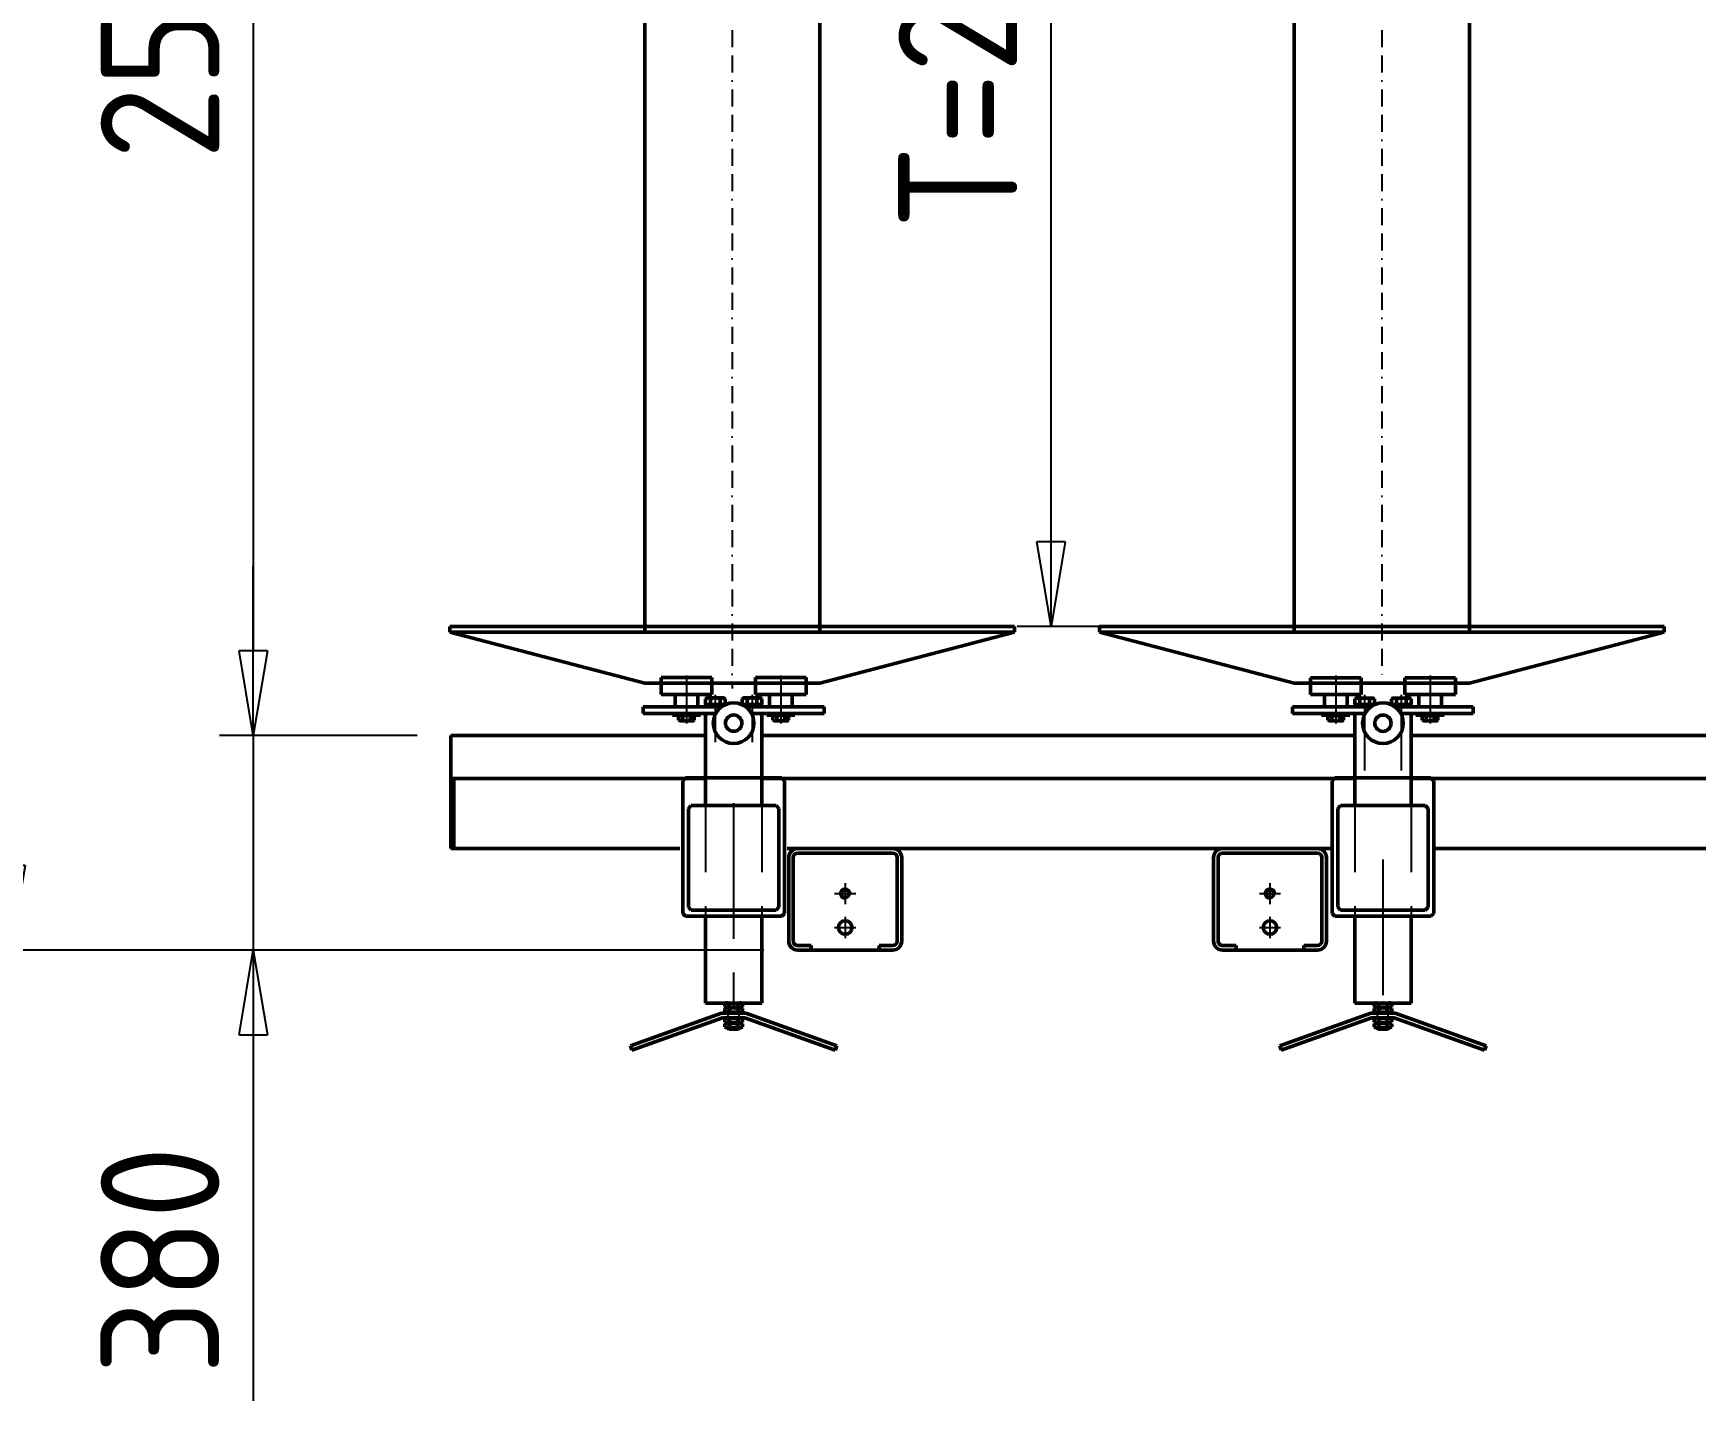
# Model space of a CAD drawing. Header units: millimetres. Extents: x 0 to 35640, y 0 to 17820.
# Drawn here: x 3085 to 6029, y 4807 to 7230 of the extents above; entities that cross this region are included whole.
import ezdxf

# ---------------------------------------------------------------- set-up
doc = ezdxf.new("R2010")
doc.units = ezdxf.units.MM
doc.header["$LTSCALE"] = 60
for name, pattern in [('ACISOWELD', [3, 2, -1]), ('AM_ISO08W050', [18, 12, -1.5, 3, -1.5]), ('AM_ISO08W050x2', [9, 6, -0.75, 1.5, -0.75]), ('BORDER', [1.75, 0.5, -0.25, 0.5, -0.25, 0, -0.25]), ('CENTER', [7, 4, -1, 1, -1])]:
    doc.linetypes.add(name, pattern=pattern)
for name, color, linetype, lineweight in [('AM_0', 7, 'Continuous', 50), ('AM_0N', 7, 'Continuous', 50), ('AM_3', 6, 'ACISOWELD', 25), ('AM_5', 3, 'Continuous', 25), ('AM_7', 4, 'CENTER', 25), ('AM_7N', 4, 'AM_ISO08W050', 25)]:
    doc.layers.add(name, color=color, linetype=linetype, lineweight=lineweight)
doc.styles.get("Standard").update_dxf_attribs({"font": 'ISOCP.SHX'})
doc.dimstyles.new('AM_ISO$0', dxfattribs={"dimtxt": 3.5, "dimasz": 2.5, "dimexe": 1, "dimexo": 1, "dimgap": 1, "dimtad": 1, "dimdsep": 46, "dimtxsty": 'Standard', "dimblk": 'CLOSED', "dimcen": 0, "dimclrd": 256, "dimclre": 256, "dimclrt": 2, "dimadec": 0, "dimazin": 2, "dimtp": 0.1, "dimtm": 0.1, "dimtfac": 0.71, "dimtmove": 0, "dimatfit": 3, "dimfxl": 0, "dimlwd": -1, "dimlwe": -1, "dimarcsym": 1})

# ---------------------------------------------------------------- blocks, each defined once
blk = doc.blocks.new('_Closed')
at = {"color": 0, "linetype": 'ByBlock', "lineweight": -2}
for p, q in [((-1, 0.167), (0, 0)), ((-1, 0.167), (-1, -0.167)), ((0, 0), (-1, -0.167)), ((0, 0), (-1, 0))]:
    blk.add_line(p, q, dxfattribs=at)
blk = doc.blocks.new('*D39')
at = {"layer": 'AM_5', "transparency": 16777216}
for p, q in [((4378.9, 8951.6), (2985.8, 8951.6)), ((3045.8, 8801.6), (3045.8, 5755.6)), ((4378.9, 5605.6), (2985.8, 5605.6))]:
    blk.add_line(p, q, dxfattribs=at)
at = {"layer": 'Defpoints', "color": 0, "transparency": 16777216}
for p in [(4438.9, 8951.6), (3045.8, 5605.6), (4438.9, 5605.6)]:
    blk.add_point(p, dxfattribs=at)
at = {"layer": 'AM_5', "transparency": 16777216, "xscale": 150, "yscale": 150, "zscale": 150}
for p, rotation in [((3045.8, 8951.6), 90), ((3045.8, 5605.6), 270)]:
    blk.add_blockref('_Closed', p, dxfattribs=dict(at, rotation=rotation))
at = {"layer": 'AM_5', "color": 2, "transparency": 16777216, "insert": (2880.8, 7278.6), "char_height": 210, "attachment_point": 5, "rotation": 90}
blk.add_mtext('3346', dxfattribs=at)
blk = doc.blocks.new('*D40')
at = {"layer": 'AM_5', "transparency": 16777216}
for p, q in [((5064.6, 8378.5), (4827.4, 8378.5)), ((4887.4, 6328.5), (4887.4, 8228.5)), ((5064.6, 6178.5), (4827.4, 6178.5))]:
    blk.add_line(p, q, dxfattribs=at)
at = {"layer": 'Defpoints', "color": 0, "transparency": 16777216}
for p in [(4887.4, 8378.5), (5124.6, 8378.5), (5124.6, 6178.5)]:
    blk.add_point(p, dxfattribs=at)
at = {"layer": 'AM_5', "transparency": 16777216, "xscale": 150, "yscale": 150, "zscale": 150}
for p, rotation in [((4887.4, 8378.5), 90), ((4887.4, 6178.5), 270)]:
    blk.add_blockref('_Closed', p, dxfattribs=dict(at, rotation=rotation))
at = {"layer": 'AM_5', "color": 2, "transparency": 16777216, "insert": (4722.3, 7279), "char_height": 210, "attachment_point": 5, "rotation": 90}
blk.add_mtext('T=2200', dxfattribs=at)
blk = doc.blocks.new('*D42')
at = {"layer": 'AM_5', "transparency": 16777216}
for p, q in [((3764.9, 8571.4), (3414.9, 8571.4)), ((3474.9, 8421.4), (3474.9, 6135.8)), ((3764.9, 5985.8), (3414.9, 5985.8))]:
    blk.add_line(p, q, dxfattribs=at)
at = {"layer": 'Defpoints', "color": 0, "transparency": 16777216}
for p in [(3824.9, 8571.4), (3474.9, 5985.8), (3824.9, 5985.8)]:
    blk.add_point(p, dxfattribs=at)
at = {"layer": 'AM_5', "transparency": 16777216, "xscale": 150, "yscale": 150, "zscale": 150}
for p, rotation in [((3474.9, 8571.4), 90), ((3474.9, 5985.8), 270)]:
    blk.add_blockref('_Closed', p, dxfattribs=dict(at, rotation=rotation))
at = {"layer": 'AM_5', "color": 2, "transparency": 16777216, "insert": (3309.9, 7278.6), "char_height": 210, "attachment_point": 5, "rotation": 90}
blk.add_mtext('2586', dxfattribs=at)
blk = doc.blocks.new('*D43')
at = {"layer": 'AM_5', "transparency": 16777216}
for p, q in [((3474.9, 6135.8), (3474.9, 6285.8)), ((3764.9, 5985.8), (3414.9, 5985.8)), ((3474.9, 5985.8), (3474.9, 5605.6)), ((4378.9, 5605.6), (3414.9, 5605.6)), ((3474.9, 5455.6), (3474.9, 4807.4))]:
    blk.add_line(p, q, dxfattribs=at)
at = {"layer": 'Defpoints', "color": 0, "transparency": 16777216}
for p in [(3824.9, 5985.8), (3474.9, 5605.6), (4438.9, 5605.6)]:
    blk.add_point(p, dxfattribs=at)
at = {"layer": 'AM_5', "transparency": 16777216, "xscale": 150, "yscale": 150, "zscale": 150}
for p, rotation in [((3474.9, 5985.8), 270), ((3474.9, 5605.6), 90)]:
    blk.add_blockref('_Closed', p, dxfattribs=dict(at, rotation=rotation))
at = {"layer": 'AM_5', "color": 2, "transparency": 16777216, "insert": (3309.9, 5056.5), "char_height": 210, "attachment_point": 5, "rotation": 90}
blk.add_mtext('380', dxfattribs=at)

msp = doc.modelspace()

# ---------------------------------------------------------------- linework, layer by layer
at = {"layer": 'AM_0', "color": 1, "linetype": 'Continuous'}
for p, q in [((4167.88, 8378.474), (4167.879, 6178.474)), ((4477.88, 8378.474), (4477.879, 6178.474)), ((5317.88, 8378.474), (5317.879, 6178.474)), ((5627.89, 8378.474), (5627.889, 6178.474)), ((4167.879, 6178.474), (3822.879, 6178.474)), ((3822.879, 6168.474), (3822.879, 6178.474)), ((4822.879, 6168.474), (3822.879, 6168.474)), ((3822.879, 6168.474), (4167.879, 6078.474)), ((4477.879, 6178.474), (4167.879, 6178.474)), ((4167.879, 6178.474), (4167.879, 6168.474)), ((4477.879, 6178.474), (4822.879, 6178.474)), ((4477.879, 6178.474), (4477.879, 6168.474)), ((4822.879, 6168.474), (4477.879, 6078.474)), ((4822.879, 6168.474), (4822.879, 6178.474)), ((5317.879, 6178.474), (4972.879, 6178.474)), ((4972.879, 6168.474), (4972.879, 6178.474)), ((5972.889, 6168.474), (4972.879, 6168.474)), ((4972.879, 6168.474), (5317.879, 6078.474)), ((5627.889, 6178.474), (5317.879, 6178.474)), ((5317.879, 6178.474), (5317.879, 6168.474)), ((5627.889, 6178.474), (5972.889, 6178.474)), ((5627.889, 6178.474), (5627.889, 6168.474)), ((5972.889, 6168.474), (5627.889, 6078.474)), ((5972.889, 6168.474), (5972.889, 6178.474)), ((4167.879, 6078.474), (4477.879, 6078.474)), ((4196.924, 6088.214), (4196.924, 6058.214)), ((4286.924, 6088.214), (4196.924, 6088.214)), ((4286.924, 6088.214), (4286.924, 6058.214)), ((4363.924, 6088.214), (4453.924, 6088.214)), ((4363.924, 6088.214), (4363.924, 6058.214)), ((4453.924, 6088.214), (4453.924, 6058.214)), ((5317.879, 6078.474), (5627.889, 6078.474)), ((5346.428, 6088.101), (5346.428, 6058.101)), ((5436.428, 6088.101), (5346.428, 6088.101)), ((5436.428, 6088.101), (5436.428, 6058.101)), ((5513.428, 6088.101), (5603.428, 6088.101)), ((5513.428, 6088.101), (5513.428, 6058.101)), ((5603.428, 6088.101), (5603.428, 6058.101)), ((4286.924, 6058.214), (4196.924, 6058.214)), ((4221.924, 6058.214), (4221.924, 6036.715)), ((4221.924, 6036.715), (4261.924, 6036.715)), ((4261.924, 6058.214), (4261.924, 6036.715)), ((4453.924, 6058.214), (4363.924, 6058.214)), ((4388.924, 6058.214), (4388.924, 6036.715)), ((4428.924, 6036.715), (4388.924, 6036.715)), ((4428.924, 6058.214), (4428.924, 6036.715)), ((5436.428, 6058.101), (5346.428, 6058.101)), ((5371.428, 6058.101), (5371.428, 6036.602)), ((5371.428, 6036.602), (5411.428, 6036.602)), ((5411.428, 6058.101), (5411.428, 6036.602)), ((5603.428, 6058.101), (5513.428, 6058.101)), ((5538.428, 6058.101), (5538.428, 6036.602)), ((5578.428, 6036.602), (5538.428, 6036.602)), ((5578.428, 6058.101), (5578.428, 6036.602)), ((4275.424, 6024.715), (4275.424, 5863.602)), ((4375.424, 6024.715), (4375.424, 5863.602)), ((4240.423, 5910.602), (4235.423, 5905.602)), ((4235.423, 5905.602), (4235.423, 5670.602)), ((4410.423, 5910.602), (4240.423, 5910.602)), ((4415.423, 5905.602), (4410.423, 5910.602)), ((4415.423, 5905.602), (4415.423, 5670.602)), ((5389.927, 5910.602), (5384.927, 5905.602)), ((5384.927, 5905.602), (5384.927, 5670.602)), ((5559.927, 5910.602), (5389.927, 5910.602)), ((5564.927, 5905.602), (5559.927, 5910.602)), ((5564.927, 5905.602), (5564.927, 5670.602)), ((4250.424, 5861.602), (4245.423, 5856.602)), ((4400.423, 5861.602), (4250.424, 5861.602)), ((4405.424, 5856.602), (4400.423, 5861.602)), ((5399.928, 5861.602), (5394.927, 5856.602)), ((5549.927, 5861.602), (5399.928, 5861.602)), ((5554.928, 5856.602), (5549.927, 5861.602)), ((4245.423, 5681.602), (4245.423, 5856.602)), ((4405.424, 5681.602), (4405.424, 5856.602)), ((5394.927, 5681.602), (5394.927, 5856.602)), ((5554.928, 5681.602), (5554.928, 5856.602)), ((4245.423, 5681.602), (4250.423, 5676.602)), ((4405.424, 5681.602), (4400.424, 5676.602)), ((5394.927, 5681.602), (5399.927, 5676.602)), ((5554.928, 5681.602), (5549.928, 5676.602)), ((4235.423, 5670.602), (4240.423, 5665.602)), ((4410.423, 5665.602), (4240.423, 5665.602)), ((4400.424, 5676.602), (4250.423, 5676.602)), ((4275.424, 5664.602), (4275.424, 5511.715)), ((4375.424, 5664.602), (4375.424, 5511.715)), ((4410.423, 5665.602), (4415.423, 5670.602)), ((5384.927, 5670.602), (5389.927, 5665.602)), ((5559.927, 5665.602), (5389.927, 5665.602)), ((5549.928, 5676.602), (5399.927, 5676.602)), ((5559.927, 5665.602), (5564.927, 5670.602)), ((4275.424, 5511.715), (4375.424, 5511.715)), ((4334.424, 5466.815), (4316.424, 5466.815)), ((4317.424, 5465.815), (4316.424, 5466.815)), ((4333.424, 5465.815), (4317.424, 5465.815)), ((4334.424, 5466.815), (4333.424, 5465.815)), ((5483.928, 5466.815), (5465.928, 5466.815)), ((5466.928, 5465.815), (5465.928, 5466.815)), ((5482.928, 5465.815), (5466.928, 5465.815)), ((5483.928, 5466.815), (5482.928, 5465.815))]:
    msp.add_line(p, q, dxfattribs=at)
at = {"layer": 'AM_0', "color": 1}
for p, q in [((4304.249, 6036.715), (4165.424, 6036.715)), ((4165.424, 6036.715), (4165.424, 6024.715)), ((4485.424, 6036.715), (4346.599, 6036.715)), ((4485.424, 6024.715), (4485.424, 6036.715)), ((5453.753, 6036.602), (5314.928, 6036.602)), ((5314.928, 6036.602), (5314.928, 6024.602)), ((5634.928, 6036.602), (5496.103, 6036.602)), ((5634.928, 6024.602), (5634.928, 6036.602)), ((4293.752, 6024.715), (4165.424, 6024.715)), ((4216.924, 6024.715), (4216.924, 6021.715)), ((4266.924, 6024.715), (4216.924, 6024.715)), ((4216.924, 6021.715), (4266.924, 6021.715)), ((4228.064, 6012.789), (4228.064, 6020.915)), ((4230.674, 6020.915), (4228.064, 6020.915)), ((4228.064, 6012.789), (4229.924, 6011.715)), ((4229.924, 6011.715), (4253.924, 6011.715)), ((4230.674, 6021.715), (4233.924, 6021.715)), ((4230.674, 6020.915), (4230.674, 6021.715)), ((4253.174, 6020.915), (4230.674, 6020.915)), ((4233.924, 6021.715), (4249.924, 6021.715)), ((4234.992, 6012.789), (4234.992, 6020.915)), ((4248.856, 6012.789), (4248.856, 6020.915)), ((4249.924, 6021.715), (4253.174, 6021.715)), ((4253.174, 6020.915), (4253.174, 6021.715)), ((4255.784, 6020.915), (4253.174, 6020.915)), ((4255.784, 6012.789), (4253.924, 6011.715)), ((4255.784, 6012.789), (4255.784, 6020.915)), ((4266.924, 6021.715), (4266.924, 6024.715)), ((4485.424, 6024.715), (4357.096, 6024.715)), ((4383.924, 6024.715), (4433.924, 6024.715)), ((4383.924, 6021.715), (4383.924, 6024.715)), ((4433.924, 6021.715), (4383.924, 6021.715)), ((4395.064, 6012.789), (4395.064, 6020.915)), ((4395.064, 6020.915), (4397.674, 6020.915)), ((4395.064, 6012.789), (4396.924, 6011.715)), ((4420.924, 6011.715), (4396.924, 6011.715)), ((4400.924, 6021.715), (4397.674, 6021.715)), ((4397.674, 6020.915), (4397.674, 6021.715)), ((4397.674, 6020.915), (4420.174, 6020.915)), ((4401.992, 6012.789), (4401.992, 6020.915)), ((4415.856, 6012.789), (4415.856, 6020.915)), ((4420.174, 6021.715), (4416.924, 6021.715)), ((4420.174, 6020.915), (4420.174, 6021.715)), ((4420.174, 6020.915), (4422.784, 6020.915)), ((4422.784, 6012.789), (4420.924, 6011.715)), ((4422.784, 6012.789), (4422.784, 6020.915)), ((4433.924, 6024.715), (4433.924, 6021.715)), ((5443.256, 6024.602), (5314.928, 6024.602)), ((5366.428, 6024.602), (5366.428, 6021.602)), ((5416.428, 6024.602), (5366.428, 6024.602)), ((5366.428, 6021.602), (5416.428, 6021.602)), ((5377.568, 6012.676), (5377.568, 6020.802)), ((5380.178, 6020.802), (5377.568, 6020.802)), ((5377.568, 6012.676), (5379.428, 6011.602)), ((5379.428, 6011.602), (5403.428, 6011.602)), ((5380.178, 6021.602), (5383.428, 6021.602)), ((5380.178, 6020.802), (5380.178, 6021.602)), ((5402.678, 6020.802), (5380.178, 6020.802)), ((5383.428, 6021.602), (5399.428, 6021.602)), ((5384.496, 6012.676), (5384.496, 6020.802)), ((5398.36, 6012.676), (5398.36, 6020.802)), ((5399.428, 6021.602), (5402.678, 6021.602)), ((5402.678, 6020.802), (5402.678, 6021.602)), ((5405.288, 6020.802), (5402.678, 6020.802)), ((5405.288, 6012.676), (5403.428, 6011.602)), ((5405.288, 6012.676), (5405.288, 6020.802)), ((5416.428, 6021.602), (5416.428, 6024.602)), ((5424.928, 6024.602), (5424.928, 5863.602)), ((5634.928, 6024.602), (5506.6, 6024.602)), ((5524.928, 6024.602), (5524.928, 5863.602)), ((5533.428, 6024.602), (5583.428, 6024.602)), ((5533.428, 6021.602), (5533.428, 6024.602)), ((5583.428, 6021.602), (5533.428, 6021.602)), ((5544.568, 6012.676), (5544.568, 6020.802)), ((5544.568, 6020.802), (5547.178, 6020.802)), ((5544.568, 6012.676), (5546.428, 6011.602)), ((5570.428, 6011.602), (5546.428, 6011.602)), ((5550.428, 6021.602), (5547.178, 6021.602)), ((5547.178, 6020.802), (5547.178, 6021.602)), ((5547.178, 6020.802), (5569.678, 6020.802)), ((5551.496, 6012.676), (5551.496, 6020.802)), ((5565.36, 6012.676), (5565.36, 6020.802)), ((5569.678, 6021.602), (5566.428, 6021.602)), ((5569.678, 6020.802), (5569.678, 6021.602)), ((5569.678, 6020.802), (5572.288, 6020.802)), ((5572.288, 6012.676), (5570.428, 6011.602)), ((5572.288, 6012.676), (5572.288, 6020.802)), ((5583.428, 6024.602), (5583.428, 6021.602)), ((5424.928, 5664.602), (5424.928, 5511.715)), ((5524.928, 5664.602), (5524.928, 5511.715)), ((5524.928, 5511.715), (5424.928, 5511.715)), ((4304.03, 5493.815), (4142.735, 5435.854)), ((4305.424, 5485.815), (4145.44, 5428.325)), ((4346.818, 5493.815), (4304.03, 5493.815)), ((4345.424, 5485.815), (4305.424, 5485.815)), ((4345.424, 5485.815), (4505.408, 5428.325)), ((4346.818, 5493.815), (4508.113, 5435.854)), ((5453.534, 5493.815), (5292.239, 5435.854)), ((5454.928, 5485.815), (5294.944, 5428.325)), ((5496.322, 5493.815), (5453.534, 5493.815)), ((5494.928, 5485.815), (5454.928, 5485.815)), ((5494.928, 5485.815), (5654.912, 5428.325)), ((5496.322, 5493.815), (5657.617, 5435.854)), ((4145.44, 5428.325), (4142.735, 5435.854)), ((4505.408, 5428.325), (4508.113, 5435.854)), ((5294.944, 5428.325), (5292.239, 5435.854)), ((5654.912, 5428.325), (5657.617, 5435.854))]:
    msp.add_line(p, q, dxfattribs=at)
at = {"layer": 'AM_0', "color": 3, "linetype": 'Continuous'}
for p, q in [((3824.924, 5985.815), (3824.924, 5785.602)), ((4275.424, 5985.815), (3824.924, 5985.815)), ((5424.928, 5985.815), (4375.424, 5985.815)), ((8520.802, 5985.815), (5524.928, 5985.815)), ((4275.424, 5909.732), (3825.424, 5909.732)), ((3829.924, 5909.732), (3829.924, 5785.602)), ((5424.928, 5909.732), (4375.424, 5909.732)), ((8520.802, 5909.732), (5524.928, 5909.732)), ((3824.924, 5785.602), (4230.424, 5785.602)), ((4420.424, 5785.602), (5384.928, 5785.602)), ((4422.925, 5769.602), (4422.925, 5621.602)), ((4430.925, 5621.602), (4430.925, 5769.602)), ((4438.925, 5785.602), (4606.925, 5785.602)), ((4438.925, 5777.602), (4606.925, 5777.602)), ((4614.925, 5621.602), (4614.925, 5769.602)), ((4622.925, 5621.602), (4622.925, 5769.602)), ((5174.925, 5769.602), (5174.925, 5621.602)), ((5182.925, 5621.602), (5182.925, 5769.602)), ((5190.925, 5785.602), (5358.925, 5785.602)), ((5190.925, 5777.602), (5358.925, 5777.602)), ((5366.925, 5621.602), (5366.925, 5769.602)), ((5374.925, 5621.602), (5374.925, 5769.602)), ((5564.928, 5785.602), (8520.802, 5785.602)), ((4438.925, 5613.602), (4462.925, 5613.602)), ((4438.925, 5605.602), (4606.925, 5605.602)), ((4462.925, 5605.602), (4462.925, 5613.602)), ((4582.925, 5613.602), (4606.925, 5613.602)), ((4582.925, 5605.602), (4582.925, 5613.602)), ((5190.925, 5613.602), (5214.925, 5613.602)), ((5190.925, 5605.602), (5358.925, 5605.602)), ((5214.925, 5605.602), (5214.925, 5613.602)), ((5334.925, 5613.602), (5358.925, 5613.602)), ((5334.925, 5605.602), (5334.925, 5613.602))]:
    msp.add_line(p, q, dxfattribs=at)
at = {"layer": 'AM_0', "color": 1}
for centre, radius in [((4325.424, 6007.602), 36), ((5474.928, 6007.488), 36), ((4325.424, 6007.602), 14.5), ((5474.928, 6007.488), 14.5), ((4522.925, 5645.602), 12), ((5274.925, 5645.602), 12)]:
    msp.add_circle(centre, radius, dxfattribs=at)
at = {"layer": 'AM_0', "color": 1, "linetype": 'Continuous'}
for centre in [(4522.925, 5705.602), (5274.925, 5705.602)]:
    msp.add_circle(centre, 7, dxfattribs=at)
at = {"layer": 'AM_0', "color": 1}
for centre, radius, start, end in [((4231.528, 6017.84), 6.124, 244.446872, 304.446872), ((4241.924, 6034.624), 22.909, 252.387526, 287.612474), ((4252.32, 6017.84), 6.124, 235.553128, 295.553128), ((4398.528, 6017.84), 6.124, 244.446872, 304.446872), ((4408.924, 6034.624), 22.909, 252.387526, 287.612474), ((4419.32, 6017.84), 6.124, 235.553128, 295.553128), ((5381.032, 6017.726), 6.124, 244.446872, 304.446872), ((5391.428, 6034.511), 22.909, 252.387526, 287.612474), ((5401.824, 6017.726), 6.124, 235.553128, 295.553128), ((5548.032, 6017.726), 6.124, 244.446872, 304.446872), ((5558.428, 6034.511), 22.909, 252.387526, 287.612474), ((5568.824, 6017.726), 6.124, 235.553128, 295.553128)]:
    msp.add_arc(centre, radius, start, end, dxfattribs=at)
at = {"layer": 'AM_0', "color": 3, "linetype": 'Continuous'}
for centre, radius, start, end in [((4438.925, 5769.602), 16, 90, 180), ((4438.925, 5769.602), 8, 90, 180), ((4606.925, 5769.602), 16, 0, 90), ((4606.925, 5769.602), 8, 0, 90), ((5190.925, 5769.602), 16, 90, 180), ((5190.925, 5769.602), 8, 90, 180), ((5358.925, 5769.602), 16, 0, 90), ((5358.925, 5769.602), 8, 0, 90), ((4438.925, 5621.602), 16, 180, 270.000007), ((4438.925, 5621.602), 8, 180, 270.000007), ((4606.925, 5621.602), 8, 270.000007, 0), ((4606.925, 5621.602), 16, 270.000007, 0), ((5190.925, 5621.602), 16, 180, 270.000007), ((5190.925, 5621.602), 8, 180, 270.000007), ((5358.925, 5621.602), 8, 270.000007, 0), ((5358.925, 5621.602), 16, 270.000007, 0)]:
    msp.add_arc(centre, radius, start, end, dxfattribs=at)
at = {"layer": 'AM_0', "color": 1, "linetype": 'Continuous'}
for centre in [(4522.925, 5705.602), (5274.925, 5705.602)]:
    msp.add_arc(centre, 8, 0, 270.000003, dxfattribs=at)
at = {"layer": 'AM_0N', "color": 1}
for p, q in [((4273.824, 6039.715), (4282.924, 6039.715)), ((4273.824, 6039.715), (4273.824, 6036.715)), ((4275.599, 6050.873), (4277.924, 6052.215)), ((4275.599, 6050.873), (4275.599, 6040.515)), ((4278.824, 6040.515), (4275.599, 6040.515)), ((4277.924, 6052.215), (4307.924, 6052.215)), ((4307.024, 6040.515), (4278.824, 6040.515)), ((4278.824, 6040.515), (4278.824, 6039.715)), ((4282.924, 6039.715), (4302.924, 6039.715)), ((4284.259, 6050.873), (4284.259, 6040.515)), ((4301.589, 6050.873), (4301.589, 6040.515)), ((4302.924, 6039.715), (4309.154, 6039.715)), ((4307.024, 6040.515), (4307.024, 6039.715)), ((4310.249, 6040.515), (4307.024, 6040.515)), ((4310.249, 6050.873), (4307.924, 6052.215)), ((4310.249, 6050.873), (4310.249, 6040.515)), ((4340.599, 6050.873), (4342.924, 6052.215)), ((4340.599, 6050.873), (4340.599, 6040.515)), ((4340.599, 6040.515), (4343.824, 6040.515)), ((4347.924, 6039.715), (4341.694, 6039.715)), ((4372.924, 6052.215), (4342.924, 6052.215)), ((4343.824, 6040.515), (4372.024, 6040.515)), ((4343.824, 6040.515), (4343.824, 6039.715)), ((4367.924, 6039.715), (4347.924, 6039.715)), ((4349.259, 6050.873), (4349.259, 6040.515)), ((4366.589, 6050.873), (4366.589, 6040.515)), ((4377.024, 6039.715), (4367.924, 6039.715)), ((4372.024, 6040.515), (4375.249, 6040.515)), ((4372.024, 6040.515), (4372.024, 6039.715)), ((4375.249, 6050.873), (4372.924, 6052.215)), ((4375.249, 6050.873), (4375.249, 6040.515)), ((4377.024, 6039.715), (4377.024, 6036.715)), ((5423.328, 6039.602), (5432.428, 6039.602)), ((5423.328, 6039.602), (5423.328, 6036.602)), ((5425.103, 6050.759), (5427.428, 6052.102)), ((5425.103, 6050.759), (5425.103, 6040.402)), ((5428.328, 6040.402), (5425.103, 6040.402)), ((5427.428, 6052.102), (5457.428, 6052.102)), ((5456.528, 6040.402), (5428.328, 6040.402)), ((5428.328, 6040.402), (5428.328, 6039.602)), ((5432.428, 6039.602), (5452.428, 6039.602)), ((5433.763, 6050.759), (5433.763, 6040.402)), ((5451.093, 6050.759), (5451.093, 6040.402)), ((5452.428, 6039.602), (5458.658, 6039.602)), ((5456.528, 6040.402), (5456.528, 6039.602)), ((5459.753, 6040.402), (5456.528, 6040.402)), ((5459.753, 6050.759), (5457.428, 6052.102)), ((5459.753, 6050.759), (5459.753, 6040.402)), ((5490.103, 6050.759), (5492.428, 6052.102)), ((5490.103, 6050.759), (5490.103, 6040.402)), ((5490.103, 6040.402), (5493.328, 6040.402)), ((5497.428, 6039.602), (5491.198, 6039.602)), ((5522.428, 6052.102), (5492.428, 6052.102)), ((5493.328, 6040.402), (5521.528, 6040.402)), ((5493.328, 6040.402), (5493.328, 6039.602)), ((5517.428, 6039.602), (5497.428, 6039.602)), ((5498.763, 6050.759), (5498.763, 6040.402)), ((5516.093, 6050.759), (5516.093, 6040.402)), ((5526.528, 6039.602), (5517.428, 6039.602)), ((5521.528, 6040.402), (5524.753, 6040.402)), ((5521.528, 6040.402), (5521.528, 6039.602)), ((5524.753, 6050.759), (5522.428, 6052.102)), ((5524.753, 6050.759), (5524.753, 6040.402)), ((5526.528, 6039.602), (5526.528, 6036.602)), ((4309.831, 5511.001), (4312.974, 5512.815)), ((4309.831, 5511.001), (4309.831, 5505.63)), ((4309.831, 5505.63), (4312.974, 5503.815)), ((4317.628, 5511.001), (4317.628, 5505.63)), ((4333.22, 5511.001), (4333.22, 5505.63)), ((4341.016, 5511.001), (4337.874, 5512.815)), ((4341.016, 5505.63), (4337.874, 5503.815)), ((4341.016, 5511.001), (4341.016, 5505.63)), ((5459.335, 5511.001), (5462.478, 5512.815)), ((5459.335, 5511.001), (5459.335, 5505.63)), ((5459.335, 5505.63), (5462.478, 5503.815)), ((5467.132, 5511.001), (5467.132, 5505.63)), ((5482.724, 5511.001), (5482.724, 5505.63)), ((5490.52, 5511.001), (5487.378, 5512.815)), ((5490.52, 5505.63), (5487.378, 5503.815)), ((5490.52, 5511.001), (5490.52, 5505.63)), ((4309.831, 5502.001), (4312.974, 5503.815)), ((4309.831, 5502.001), (4309.831, 5496.63)), ((4309.831, 5496.63), (4312.974, 5494.815)), ((4309.831, 5484.001), (4312.974, 5485.815)), ((4309.831, 5484.001), (4309.831, 5478.63)), ((4309.831, 5478.63), (4312.974, 5476.815)), ((4309.831, 5475.001), (4312.974, 5476.815)), ((4309.831, 5475.001), (4309.831, 5469.63)), ((4312.974, 5503.815), (4337.874, 5503.815)), ((4312.974, 5503.815), (4337.874, 5503.815)), ((4312.974, 5494.815), (4337.874, 5494.815)), ((4337.874, 5485.815), (4312.974, 5485.815)), ((4337.874, 5476.815), (4312.974, 5476.815)), ((4337.874, 5476.815), (4312.974, 5476.815)), ((4317.628, 5502.001), (4317.628, 5496.63)), ((4317.628, 5484.001), (4317.628, 5478.63)), ((4317.628, 5475.001), (4317.628, 5469.63)), ((4333.22, 5502.001), (4333.22, 5496.63)), ((4333.22, 5484.001), (4333.22, 5478.63)), ((4333.22, 5475.001), (4333.22, 5469.63)), ((4341.016, 5502.001), (4337.874, 5503.815)), ((4341.016, 5496.63), (4337.874, 5494.815)), ((4341.016, 5484.001), (4337.874, 5485.815)), ((4341.016, 5478.63), (4337.874, 5476.815)), ((4341.016, 5475.001), (4337.874, 5476.815)), ((4341.016, 5502.001), (4341.016, 5496.63)), ((4341.016, 5484.001), (4341.016, 5478.63)), ((4341.016, 5475.001), (4341.016, 5469.63)), ((5459.335, 5502.001), (5462.478, 5503.815)), ((5459.335, 5502.001), (5459.335, 5496.63)), ((5459.335, 5496.63), (5462.478, 5494.815)), ((5459.335, 5484.001), (5462.478, 5485.815)), ((5459.335, 5484.001), (5459.335, 5478.63)), ((5459.335, 5478.63), (5462.478, 5476.815)), ((5459.335, 5475.001), (5462.478, 5476.815)), ((5459.335, 5475.001), (5459.335, 5469.63)), ((5462.478, 5503.815), (5487.378, 5503.815)), ((5462.478, 5503.815), (5487.378, 5503.815)), ((5462.478, 5494.815), (5487.378, 5494.815)), ((5487.378, 5485.815), (5462.478, 5485.815)), ((5487.378, 5476.815), (5462.478, 5476.815)), ((5487.378, 5476.815), (5462.478, 5476.815)), ((5467.132, 5502.001), (5467.132, 5496.63)), ((5467.132, 5484.001), (5467.132, 5478.63)), ((5467.132, 5475.001), (5467.132, 5469.63)), ((5482.724, 5502.001), (5482.724, 5496.63)), ((5482.724, 5484.001), (5482.724, 5478.63)), ((5482.724, 5475.001), (5482.724, 5469.63)), ((5490.52, 5502.001), (5487.378, 5503.815)), ((5490.52, 5496.63), (5487.378, 5494.815)), ((5490.52, 5484.001), (5487.378, 5485.815)), ((5490.52, 5478.63), (5487.378, 5476.815)), ((5490.52, 5475.001), (5487.378, 5476.815)), ((5490.52, 5502.001), (5490.52, 5496.63)), ((5490.52, 5484.001), (5490.52, 5478.63)), ((5490.52, 5475.001), (5490.52, 5469.63)), ((4309.831, 5469.63), (4312.974, 5467.815)), ((4337.874, 5467.815), (4312.974, 5467.815)), ((4341.016, 5469.63), (4337.874, 5467.815)), ((5459.335, 5469.63), (5462.478, 5467.815)), ((5487.378, 5467.815), (5462.478, 5467.815)), ((5490.52, 5469.63), (5487.378, 5467.815))]:
    msp.add_line(p, q, dxfattribs=at)
for centre, radius, start, end in [((4279.929, 6044.56), 7.655, 55.553128, 115.553128), ((4292.924, 6023.579), 28.636, 72.387526, 107.612474), ((4305.919, 6044.56), 7.655, 64.446872, 124.446872), ((4344.929, 6044.56), 7.655, 55.553128, 115.553128), ((4357.924, 6023.579), 28.636, 72.387526, 107.612474), ((4370.919, 6044.56), 7.655, 64.446872, 124.446872), ((5429.433, 6044.446), 7.655, 55.553128, 115.553128), ((5442.428, 6023.465), 28.636, 72.387526, 107.612474), ((5455.423, 6044.446), 7.655, 64.446872, 124.446872), ((5494.433, 6044.446), 7.655, 55.553128, 115.553128), ((5507.428, 6023.465), 28.636, 72.387526, 107.612474), ((5520.423, 6044.446), 7.655, 64.446872, 124.446872), ((4313.73, 5478.316), 6.893, 55.561531, 115.561531), ((4313.73, 5484.315), 6.893, 244.438469, 304.438469), ((4313.73, 5469.316), 6.893, 55.561531, 115.561531), ((4325.424, 5459.449), 25.76, 72.383031, 107.616969), ((4325.424, 5503.181), 25.76, 252.383031, 287.616969), ((4325.424, 5450.449), 25.76, 72.383031, 107.616969), ((4337.118, 5478.316), 6.893, 64.438469, 124.438469), ((4337.118, 5484.315), 6.893, 235.561531, 295.561531), ((4337.118, 5469.316), 6.893, 64.438469, 124.438469), ((5463.234, 5478.316), 6.893, 55.561531, 115.561531), ((5463.234, 5484.315), 6.893, 244.438469, 304.438469), ((5463.234, 5469.316), 6.893, 55.561531, 115.561531), ((5474.928, 5459.449), 25.76, 72.383031, 107.616969), ((5474.928, 5503.181), 25.76, 252.383031, 287.616969), ((5474.928, 5450.449), 25.76, 72.383031, 107.616969), ((5486.622, 5478.316), 6.893, 64.438469, 124.438469), ((5486.622, 5484.315), 6.893, 235.561531, 295.561531), ((5486.622, 5469.316), 6.893, 64.438469, 124.438469), ((4313.73, 5475.315), 6.893, 244.438469, 304.438469), ((4325.424, 5494.181), 25.76, 252.383031, 287.616969), ((4337.118, 5475.315), 6.893, 235.561531, 295.561531), ((5463.234, 5475.315), 6.893, 244.438469, 304.438469), ((5474.928, 5494.181), 25.76, 252.383031, 287.616969), ((5486.622, 5475.315), 6.893, 235.561531, 295.561531)]:
    msp.add_arc(centre, radius, start, end, dxfattribs=at)
at = {"layer": 'AM_0N', "color": 1, "extrusion": (0, 0, -1)}
for centre, radius, start, end in [((-4313.73, 5505.316), 6.893, 64.438469, 124.438469), ((-4313.73, 5511.315), 6.893, 235.561531, 295.561531), ((-4325.424, 5486.449), 25.76, 72.383031, 107.616969), ((-4325.424, 5530.181), 25.76, 252.383031, 287.616969), ((-4337.118, 5505.316), 6.893, 55.561531, 115.561531), ((-4337.118, 5511.315), 6.893, 244.438469, 304.438469), ((-5463.234, 5505.316), 6.893, 64.438469, 124.438469), ((-5463.234, 5511.315), 6.893, 235.561531, 295.561531), ((-5474.928, 5486.449), 25.76, 72.383031, 107.616969), ((-5474.928, 5530.181), 25.76, 252.383031, 287.616969), ((-5486.622, 5505.316), 6.893, 55.561531, 115.561531), ((-5486.622, 5511.315), 6.893, 244.438469, 304.438469), ((-4313.73, 5496.316), 6.893, 64.438469, 124.438469), ((-4313.73, 5502.315), 6.893, 235.561531, 295.561531), ((-4325.424, 5477.449), 25.76, 72.383031, 107.616969), ((-4325.424, 5521.181), 25.76, 252.383031, 287.616969), ((-4337.118, 5496.316), 6.893, 55.561531, 115.561531), ((-4337.118, 5502.315), 6.893, 244.438469, 304.438469), ((-5463.234, 5496.316), 6.893, 64.438469, 124.438469), ((-5463.234, 5502.315), 6.893, 235.561531, 295.561531), ((-5474.928, 5477.449), 25.76, 72.383031, 107.616969), ((-5474.928, 5521.181), 25.76, 252.383031, 287.616969), ((-5486.622, 5496.316), 6.893, 55.561531, 115.561531), ((-5486.622, 5502.315), 6.893, 244.438469, 304.438469)]:
    msp.add_arc(centre, radius, start, end, dxfattribs=at)
at = {"layer": 'AM_3', "color": 1}
for p, q in [((4375.424, 5909.732), (4275.424, 5909.732)), ((5524.928, 5909.732), (5424.928, 5909.732)), ((4275.424, 5863.602), (4275.424, 5664.602)), ((4375.424, 5863.602), (4375.424, 5664.602)), ((5424.928, 5863.602), (5424.928, 5664.602)), ((5524.928, 5863.602), (5524.928, 5664.602)), ((4315.924, 5485.815), (4315.924, 5493.815)), ((4334.924, 5485.815), (4334.924, 5493.815)), ((5465.428, 5485.815), (5465.428, 5493.815)), ((5484.428, 5485.815), (5484.428, 5493.815))]:
    msp.add_line(p, q, dxfattribs=at)
at = {"layer": 'AM_7', "color": 1, "linetype": 'BORDER'}
for p, q in [((4322.88, 8496.254), (4322.879, 6069.184)), ((5472.88, 8496.254), (5472.879, 6083.034))]:
    msp.add_line(p, q, dxfattribs=at)
at = {"layer": 'AM_7', "color": 1}
for p, q in [((4241.924, 6092.194), (4241.924, 6007.115)), ((4408.924, 6092.194), (4408.924, 6007.115)), ((5391.428, 6092.081), (5391.428, 6007.002)), ((5558.428, 6092.081), (5558.428, 6007.002)), ((4325.424, 5865.82), (4325.424, 5469.782)), ((5474.928, 5765.82), (5474.928, 5469.782)), ((4522.925, 5724.352), (4522.925, 5686.852)), ((5274.925, 5724.352), (5274.925, 5686.852)), ((4504.175, 5705.602), (4541.675, 5705.602)), ((5256.175, 5705.602), (5293.675, 5705.602)), ((4522.925, 5664.352), (4522.925, 5626.852)), ((5274.925, 5664.352), (5274.925, 5626.852)), ((4504.175, 5645.602), (4541.675, 5645.602)), ((5256.175, 5645.602), (5293.675, 5645.602))]:
    msp.add_line(p, q, dxfattribs=at)
at = {"layer": 'AM_7N', "color": 1, "linetype": 'AM_ISO08W050x2'}
for p, q in [((4292.924, 6057.694), (4292.924, 5973.622)), ((4357.924, 6057.694), (4357.924, 5973.622)), ((5442.428, 6057.58), (5442.428, 5923.508)), ((5507.428, 6057.58), (5507.428, 5923.508))]:
    msp.add_line(p, q, dxfattribs=at)

# ---------------------------------------------------------------- dimensions: what is measured, and where the dimension line sits
at = {"layer": 'AM_5'}
for base, p1, p2, picture, middle in [((3045.835, 5605.602), (4438.925, 8951.602), (4438.925, 5605.602), '*D39', (2880.835, 7278.602)), ((3474.924, 5985.815), (3824.924, 8571.388), (3824.924, 5985.815), '*D42', (3309.903, 7278.602)), ((3474.924, 5605.602), (3824.924, 5985.815), (4438.925, 5605.602), '*D43', (3309.924, 5056.52))]:
    dim = msp.add_linear_dim(base=base, p1=p1, p2=p2, angle=90, dimstyle='AM_ISO$0', override={"dimscale": 60, "dimdec": 0}, dxfattribs=at)
    dim.commit()
    dim.dimension.update_dxf_attribs({"geometry": picture, "text_midpoint": middle})
dim = msp.add_linear_dim(base=(4887.363, 8378.488), p1=(5124.622, 6178.488), p2=(5124.622, 8378.488), angle=90, text='T=<>', dimstyle='AM_ISO$0', override={"dimscale": 60, "dimdec": 0}, dxfattribs=at)
dim.commit()
dim.dimension.update_dxf_attribs({"geometry": '*D40', "text_midpoint": (4887.363, 7278.954), "dimtype": 160})

doc.saveas('drawing.dxf')
